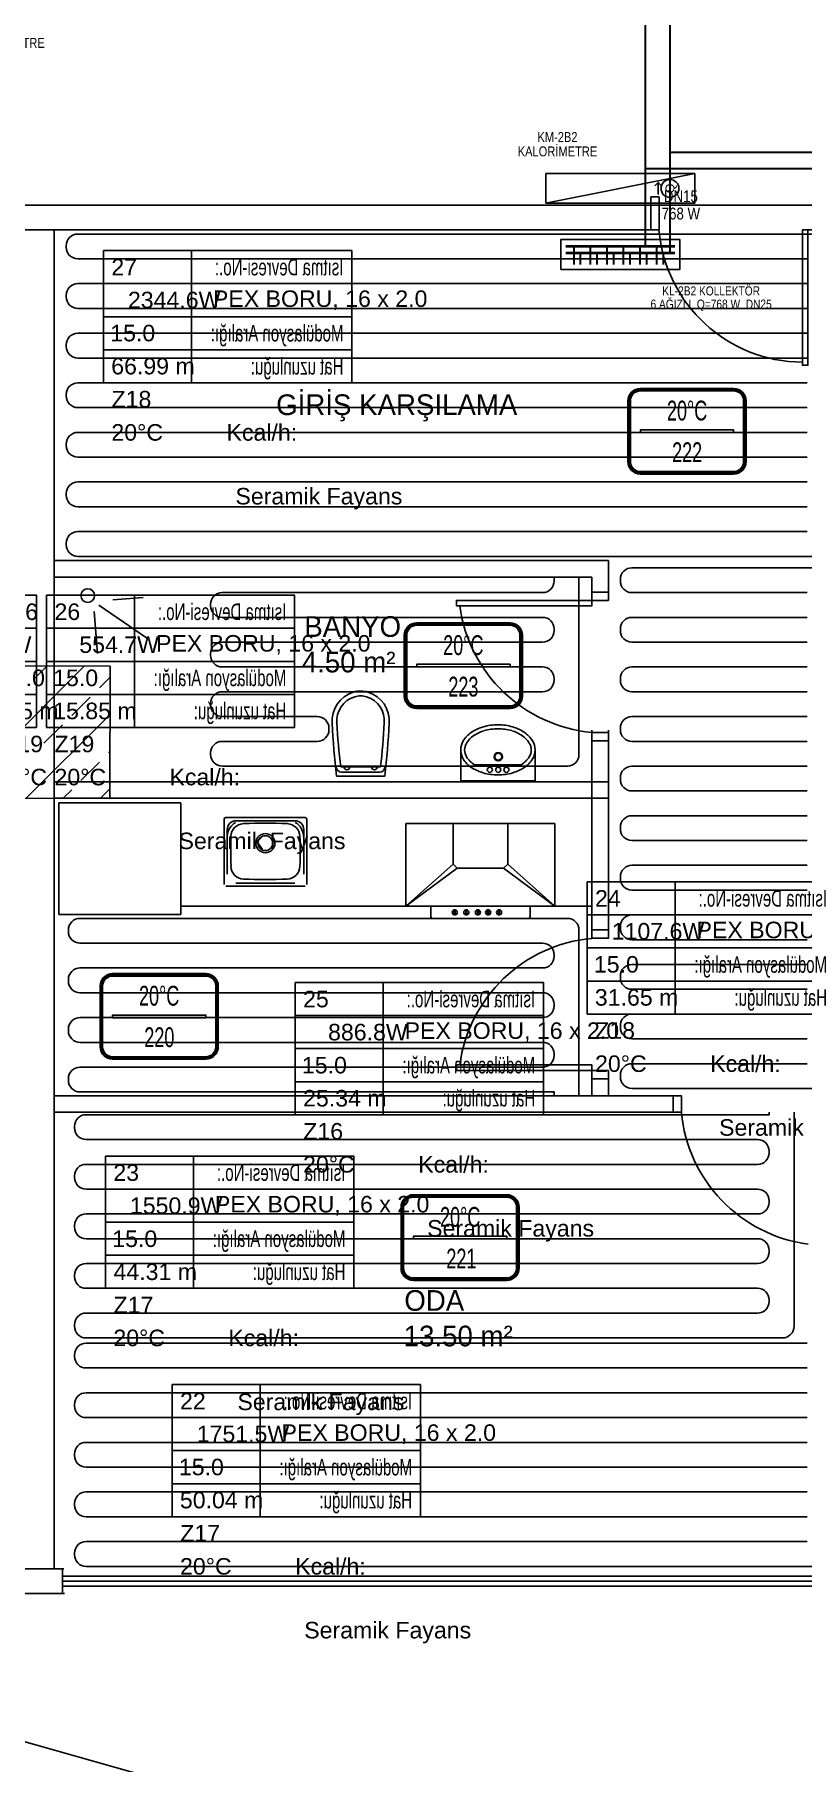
# Model space of a CAD drawing. Header units: centimetres. Extents: x 247996 to 315152, y -468471 to -440326.
# Drawn here: x 287890 to 288354, y -442834 to -441789 of the extents above; entities that cross this region are included whole.
import ezdxf
from ezdxf.enums import TextEntityAlignment as Align

# ---------------------------------------------------------------- set-up
doc = ezdxf.new("R2010")
doc.units = ezdxf.units.CM
doc.linetypes.add('ISITMA DONUS HATTI', pattern=[1.66, 1.57, -0.02, -0.07])
for name, color, linetype in [('SCOTT-MKDU0', 50, 'CONTINUOUS'), ('SCOTT-MTY-ISIKAYBIMAHAL', 2, 'CONTINUOUS'), ('SCOTT-MTY-KALORIMETRE', 6, 'Continuous'), ('SCOTT-MTY-KOLLETÖR', 7, 'CONTINUOUS'), ('SCOTT-MTY-PEX-BORU', 1, 'CONTINUOUS'), ('SCOTT-MTY-RADYATÖR', 2, 'CONTINUOUS'), ('SCOTT-MTY-SAYAC', 3, 'Continuous'), ('SCOTT-MTY-VANA', 1, 'Continuous')]:
    doc.layers.add(name, color=color, linetype=linetype)
for name, color, linetype, lineweight in [('SCOTT-MTY-ISITMA-CAP', 41, 'CONTINUOUS', 30), ('SCOTT-MTY-ISITMA-DONUS-BORU', 30, 'ISITMA DONUS HATTI', 30), ('SCOTT-MTY-ISITMA-GIDIS-BORU', 10, 'CONTINUOUS', 30)]:
    doc.layers.add(name, color=color, linetype=linetype, lineweight=lineweight)
doc.styles.add('MtXpl_Comic_Sans_MS', font='comic.ttf')
doc.styles.add('MTYCAPLT', font='arial.ttf')
doc.styles.add('ROTAS', font='arial.ttf')

# ---------------------------------------------------------------- blocks, each defined once
blk = doc.blocks.new('T-DOLAP')
blk.add_line((-45, -9), (45, 9))
blk.add_lwpolyline([(-45, -9), (45, -9), (45, 9), (-45, 9)], close=True)
blk = doc.blocks.new('T-KALORIMETRE')
for p, q in [((-10, 0), (-6, 0)), ((6, 0), (10, 0))]:
    blk.add_line(p, q)
blk.add_lwpolyline([(-4, 8), (4, 8), (2, 10), (4, 8), (2, 6)])
blk.add_circle((0, 0), 6)
at = {"style": 'ROTAS'}
blk.add_text('Q', height=6, dxfattribs=at).set_placement((0, 0), align=Align.MIDDLE_CENTER)
blk = doc.blocks.new('MTY-RADYATOR MAHAL0')
at = {"layer": 'SCOTT-MTY-ISIKAYBIMAHAL', "color": 2}
for points in [[(-35.7, 18.4), (-35.7, -18.4, 0.414214), (-28.2, -25.9), (28.2, -25.9, 0.414214), (35.7, -18.4), (35.7, 18.4, 0.414214), (28.2, 25.9), (-28.2, 25.9, 0.414214)], [(-34.2, 18.4), (-34.2, -18.4, 0.414214), (-28.2, -24.4), (28.2, -24.4, 0.414214), (34.2, -18.4), (34.2, 18.4, 0.414214), (28.2, 24.4), (-28.2, 24.4, 0.414214)]]:
    blk.add_lwpolyline(points, format="xyb", close=True, dxfattribs=at)
at = {"layer": 'SCOTT-MTY-ISIKAYBIMAHAL', "color": 4}
for points in [[(-35.2, 18.4), (-35.2, -18.4, 0.414214), (-28.2, -25.4), (28.2, -25.4, 0.414214), (35.2, -18.4), (35.2, 18.4, 0.414214), (28.2, 25.4), (-28.2, 25.4, 0.414214)], [(-34.7, 18.4), (-34.7, -18.4, 0.414214), (-28.2, -24.9), (28.2, -24.9, 0.414214), (34.7, -18.4), (34.7, 18.4, 0.414214), (28.2, 24.9), (-28.2, 24.9, 0.414214)]]:
    blk.add_lwpolyline(points, format="xyb", close=True, dxfattribs=at)
at = {"layer": 'SCOTT-MTY-ISIKAYBIMAHAL', "color": 2}
blk.add_lwpolyline([(-28.2, 0.8), (28.2, 0.8), (28.2, -0.8), (-28.2, -0.8)], close=True, dxfattribs=at)
at = {"layer": 'SCOTT-MTY-ISIKAYBIMAHAL', "color": 1, "style": 'MTYCAPLT', "width": 0.65}
for tag, p in [('MAHAL_001', (-14.9, 29.8)), ('NO_001', (-8.3, 6.7))]:
    blk.add_attdef(tag, p, '', height=12, rotation=360, dxfattribs=at)
at = {"layer": 'SCOTT-MTY-ISIKAYBIMAHAL', "color": 4, "style": 'MTYCAPLT', "width": 0.65}
for tag, p in [('DERECE_001', (-22.8, -18.5)), ('ISIKAYBI_001', (-22.7, -41.1))]:
    blk.add_attdef(tag, p, '', height=12, rotation=360, dxfattribs=at)
blk.add_attdef('ALAN', text='', height=12, rotation=360, dxfattribs=at).set_placement((0, -50), align=Align.MIDDLE_CENTER)
blk = doc.blocks.new('MTY-ETIKET')
at = {"layer": 'SCOTT-MTY-RADYATÖR'}
for p, q in [((2.69, 0), (2.69, 8)), ((-7, 6), (8, 6)), ((-7, 4), (8, 4)), ((-7, 2), (8, 2))]:
    blk.add_line(p, q, dxfattribs=at)
blk.add_lwpolyline([(8, 0), (8, 8), (-7, 8), (-7, 0)], close=True, dxfattribs=at)
at = {"layer": 'SCOTT-MTY-RADYATÖR', "style": 'MTYCAPLT', "width": 0.65}
for s, p in [('Isıtma Devresi-No.:', (-6.5, 7)), ('Modülasyon Aralığı:', (-6.5, 3)), ('Hat uzunluğu:', (-6.5, 1))]:
    blk.add_text(s, height=1, rotation=360, dxfattribs=at).set_placement(p, align=Align.MIDDLE_LEFT)
for tag, p in [('NO1_001', (5.8, 6.5)), ('AR_001', (6.25, 2.5)), ('UZ_001', (6.31, 0.51))]:
    blk.add_attdef(tag, p, '', height=1, rotation=360, dxfattribs=at)
at = {"layer": 'SCOTT-MTY-RADYATÖR', "color": 2, "style": 'MTYCAPLT', "width": 0.65}
for tag, p in [('BORU_001', (-7.07, 4.59)), ('YER_001', (2.9, 4.5))]:
    blk.add_attdef(tag, p, '', height=1, dxfattribs=at)

msp = doc.modelspace()

# ---------------------------------------------------------------- linework, layer by layer
at = {"layer": 'SCOTT-MKDU0', "color": 8, "ltscale": 0.03}
for p, q in [((287386.8, -441892.1), (288641.4, -441892.1)), ((287526.1, -441892.1), (288267.4, -441892.1)), ((287526.1, -441907.1), (288267.4, -441907.1)), ((287901.8, -441907.1), (287901.8, -442687.1)), ((287901.8, -441907.1), (287901.8, -442717.1)), ((288267.4, -441907.1), (287901.8, -441907.1)), ((287901.8, -441907.1), (287901.8, -442717.1)), ((288386.8, -441907.1), (288354.1, -441907.1)), ((288236.8, -442107.1), (287901.8, -442107.1)), ((288226.8, -442117.1), (287901.8, -442117.1)), ((288226.8, -442117.1), (288226.8, -442134.5)), ((288236.8, -442107.1), (288236.8, -442131.2)), ((287925.9, -442138), (287927.8, -442163.3)), ((287928.7, -442134.1), (287958.2, -442154.3)), ((287937.1, -442130.8), (287955.5, -442129.4)), ((287855.4, -442235.4), (287919.8, -442171)), ((287935.6, -442171), (287855.6, -442170.8)), ((287889.9, -442178.4), (287897.4, -442170.9)), ((287929.1, -442184.1), (287935.6, -442177.6)), ((287935.3, -442251), (287935.6, -442171)), ((287912.3, -442200.9), (287923.5, -442189.7)), ((287884.8, -442250.9), (287935.5, -442200.2)), ((287895.5, -442217.7), (287906.7, -442206.5)), ((288226.8, -442209.8), (288226.8, -442335.6)), ((288236.8, -442209.7), (288236.8, -442335.6)), ((287917.9, -442240.2), (287929.1, -442229)), ((287934.8, -442223.4), (287935.4, -442222.7)), ((288147.5, -442221.7), (288147.5, -442240.3)), ((288155.9, -442230.7), (288184, -442230.7)), ((288192.5, -442221.7), (288192.5, -442240.3)), ((288236.8, -442240.9), (287901.8, -442240.9)), ((288147.5, -442240.3), (288192.5, -442240.3)), ((287855.3, -442250.8), (287935.3, -442251)), ((288236.8, -442250.9), (287901.8, -442250.9)), ((287907.2, -442250.9), (287912.3, -442245.8)), ((287929.5, -442251), (287935.4, -442245.2)), ((287904.6, -442253.6), (287978.2, -442253.6)), ((287904.6, -442321.3), (287904.6, -442253.6)), ((287978.2, -442253.6), (287978.2, -442321.3)), ((288053.4, -442262.6), (288005.4, -442262.6)), ((288004.4, -442263.6), (288004.4, -442303.1)), ((288006.3, -442269.8), (288006.3, -442296.9)), ((288047.3, -442264.5), (288011.6, -442264.5)), ((288052.6, -442296.9), (288052.6, -442269.8)), ((288054.4, -442303.1), (288054.4, -442263.6)), ((288114.4, -442266.3), (288142.9, -442266.3)), ((288114.4, -442316.3), (288114.4, -442266.3)), ((288204.4, -442266.3), (288175.9, -442266.3)), ((288204.4, -442316.3), (288204.4, -442266.3)), ((288114.4, -442316.3), (288142.9, -442290.8)), ((288145.4, -442293.3), (288114.4, -442316.3)), ((288204.4, -442316.3), (288173.4, -442293.3)), ((288175.9, -442290.8), (288204.4, -442316.3)), ((288005.4, -442304.1), (288053.4, -442304.1)), ((288011.6, -442302.2), (288047.3, -442302.2)), ((287978.2, -442321.3), (287904.6, -442321.3)), ((287978.2, -442316.3), (288226.8, -442316.3)), ((287978.2, -442316.3), (288226.8, -442316.3)), ((288114.4, -442316.3), (288204.4, -442316.3)), ((288129.4, -442316.3), (288129.4, -442322.6)), ((288130.4, -442323.6), (288188.4, -442323.6)), ((288143.6, -442318.4), (288143.6, -442321)), ((288144.2, -442318.4), (288143.6, -442318.4)), ((288143.6, -442321), (288143.6, -442321.5)), ((288144.2, -442321.5), (288143.6, -442321.5)), ((288144.2, -442318.4), (288144.2, -442321)), ((288144.2, -442321), (288144.2, -442321.5)), ((288150.6, -442318.4), (288150.6, -442321)), ((288151.2, -442318.4), (288150.6, -442318.4)), ((288150.6, -442321), (288150.6, -442321.5)), ((288151.2, -442321.5), (288150.6, -442321.5)), ((288151.2, -442318.4), (288151.2, -442321)), ((288151.2, -442321), (288151.2, -442321.5)), ((288157.6, -442318.4), (288157.6, -442321)), ((288158.2, -442318.4), (288157.6, -442318.4)), ((288157.6, -442321), (288157.6, -442321.5)), ((288158.2, -442321.5), (288157.6, -442321.5)), ((288158.2, -442318.4), (288158.2, -442321)), ((288158.2, -442321), (288158.2, -442321.5)), ((288163.7, -442318.4), (288163.7, -442321)), ((288164.4, -442318.4), (288163.7, -442318.4)), ((288163.7, -442321), (288163.7, -442321.5)), ((288163.7, -442321.5), (288164.4, -442321.5)), ((288164.4, -442318.4), (288164.4, -442321)), ((288164.4, -442321), (288164.4, -442321.5)), ((288170.3, -442318.4), (288170.3, -442321)), ((288170.9, -442318.4), (288170.3, -442318.4)), ((288170.3, -442321), (288170.3, -442321.5)), ((288170.3, -442321.5), (288170.9, -442321.5)), ((288170.9, -442318.4), (288170.9, -442321)), ((288170.9, -442321), (288170.9, -442321.5)), ((288189.4, -442322.6), (288189.4, -442316.3)), ((288226.8, -442412.3), (288226.8, -442430.9)), ((288236.8, -442415.6), (288236.8, -442430.9)), ((288280.9, -442430.9), (287901.8, -442430.9)), ((288280.9, -442440.9), (287901.8, -442440.9)), ((287881.8, -442717.1), (287907.6, -442717.1)), ((287901.8, -442717.1), (287907.6, -442717.1)), ((287906.8, -442717.1), (287906.8, -442732.1)), ((288370, -442721.6), (287906.8, -442721.6)), ((288878.3, -443102.1), (287568.6, -442732.9)), ((287881.8, -442732.1), (287907.9, -442732.1)), ((288370, -442724.6), (287906.8, -442724.6)), ((288370, -442727.6), (287906.8, -442727.6))]:
    msp.add_line(p, q, dxfattribs=at)
for points in [[(288262.4, -441887.1), (288267.4, -441887.1), (288267.4, -441907.1), (288262.4, -441907.1), (288262.4, -441887.1)], [(288262.4, -441887.1), (288267.4, -441887.1), (288267.4, -441907.1), (288262.4, -441907.1), (288262.4, -441887.1)], [(288262.4, -441887.1), (288267.4, -441887.1), (288267.4, -441907.1), (288262.4, -441907.1), (288262.4, -441887.1)], [(288236.8, -442131.2), (288236.8, -442126.2), (288226.8, -442126.2), (288226.8, -442131.2), (288236.8, -442131.2)], [(288236.8, -442216.2), (288236.8, -442211.2), (288226.8, -442211.2), (288226.8, -442216.2), (288236.8, -442216.2)], [(288236.8, -442330.6), (288236.8, -442335.6), (288226.8, -442335.6), (288226.8, -442330.6), (288236.8, -442330.6)], [(288236.8, -442415.6), (288236.8, -442420.6), (288226.8, -442420.6), (288226.8, -442415.6), (288236.8, -442415.6)], [(288275.9, -442430.9), (288280.9, -442430.9), (288280.9, -442440.9), (288275.9, -442440.9), (288275.9, -442430.9)]]:
    msp.add_lwpolyline(points, dxfattribs=at)
for points in [[(288357.4, -441907.1), (288354.1, -441907.1), (288354.1, -441989), (288357.4, -441989)], [(288226.8, -442131.2), (288226.8, -442134.5), (288144.9, -442134.5), (288144.9, -442131.2)], [(288226.8, -442415.6), (288226.8, -442412.3), (288144.9, -442412.3), (288144.9, -442415.6)]]:
    msp.add_lwpolyline(points, close=True, dxfattribs=at)
for points in [[(288072.4, -442237.5, -0.01664), (288069.8, -442205.6, -0.351622), (288082.5, -442186.7, -0.068714), (288087, -442186.1, -0.068714), (288091.4, -442186.7, -0.351622), (288104.2, -442205.6, -0.01664), (288101.6, -442237.5)], [(288075, -442231.9, -0.016866), (288072.6, -442205.4, -0.351778), (288083.4, -442189.5, -0.068022), (288087, -442189, -0.068022), (288090.6, -442189.5, -0.351778), (288101.3, -442205.4, -0.016866), (288099, -442231.9)]]:
    msp.add_lwpolyline(points, format="xyb", close=True, dxfattribs=at)
msp.add_lwpolyline([(288101.8, -442232, -0.389191), (288098.5, -442235.1), (288087, -442235.1), (288075.4, -442235.1, -0.389191), (288072.1, -442232, -0.389191)], format="xyb", dxfattribs=at)
for centre, radius in [((287922, -442128.3, 51), 4.14), ((288170.2, -442225.8), 2.52), ((288170.2, -442225.8), 2.12), ((288165.1, -442233.7), 1.56), ((288170.2, -442233.7), 1.56), ((288175.1, -442233.7), 1.56)]:
    msp.add_circle(centre, radius, dxfattribs=at)
for centre, radius, start, end in [((288354.6, -441899.5), 87.6, 185.0191, 269.6313), ((288354.6, -441899.5), 87.6, 185.0191, 269.6313), ((288354.6, -441899.5), 87.6, 185.0191, 269.6313), ((288235, -442122.6), 88.9, 187.6747, 264.6919), ((288163.6, -442225.3), 17.2, 123.8347, 148.2866), ((288167.5, -442231), 24.1, 105.5176, 123.8347), ((288167.5, -442231), 21.7, 105.5176, 123.8347), ((288170, -442240), 33.5, 90, 105.5176), ((288170, -442240), 31.1, 90, 105.5176), ((288170, -442240), 33.5, 74.4824, 90), ((288170, -442240), 31.1, 74.4824, 90), ((288172.5, -442231), 21.7, 56.1653, 74.4824), ((288172.5, -442231), 24.1, 56.1653, 74.4824), ((288176.3, -442225.3), 17.2, 31.7134, 56.1653), ((288157.8, -442221.7), 10.3, 148.2866, 180), ((288157.8, -442221.7), 7.93, 148.2866, 180), ((288163.6, -442225.3), 14.8, 123.8347, 148.2866), ((288176.3, -442225.3), 14.8, 31.7134, 56.1653), ((288182.2, -442221.7), 7.93, 0, 31.7134), ((288182.2, -442221.7), 10.3, 0, 31.7134), ((288078.7, -442231.9), 1.78, 180, 0), ((288095.3, -442231.9), 1.78, 180, 0), ((288157.8, -442221.7), 10.3, 180, 211.7134), ((288163.6, -442218.1), 17.2, 211.7134, 236.1653), ((288157.8, -442221.7), 7.93, 180, 211.7134), ((288163.6, -442218.1), 14.8, 211.7134, 238.6233), ((288176.3, -442218.1), 14.8, 301.3767, 328.2866), ((288176.3, -442218.1), 17.2, 303.8347, 328.2866), ((288182.2, -442221.7), 7.93, 328.2866, 0), ((288182.2, -442221.7), 10.3, 328.2866, 0), ((288167.5, -442212.3), 24.1, 236.1653, 254.4824), ((288170, -442203.3), 33.5, 254.4824, 270), ((288170, -442203.3), 33.5, 270, 285.5176), ((288172.5, -442212.3), 24.1, 285.5176, 303.8347), ((288130.4, -442322.6), 1, 180, 270), ((288143.9, -442320), 1.54, 102.6233, 257.3765), ((288143.9, -442320), 1.54, 280.5379, 79.4246), ((288150.9, -442320), 1.54, 102.6233, 257.3765), ((288150.9, -442320), 1.54, 280.5379, 79.4246), ((288157.9, -442320), 1.54, 102.6233, 257.3765), ((288157.9, -442320), 1.54, 280.5379, 79.4246), ((288164.1, -442320), 1.54, 102.6233, 257.3765), ((288164.1, -442320), 1.54, 280.5379, 79.4246), ((288170.7, -442320), 1.54, 102.6233, 257.3765), ((288170.7, -442320), 1.54, 280.5379, 79.4246), ((288188.4, -442322.6), 1, 270, 0), ((288235, -442424.2), 88.9, 95.3081, 172.3253), ((288369.4, -442432.6), 88.9, 185.3081, 262.3253)]:
    msp.add_arc(centre, radius, start, end, dxfattribs=at)
for centre, major_axis, start_param, end_param in [((288005.4, -442263.6), (-0.707, 0.707), -0.785398, 0.785398), ((288053.4, -442263.6), (-0.707, 0.707), 3.926991, 5.497787), ((288011.6, -442269.8), (-3.75, 3.75), -0.785398, 0.785398), ((288016.4, -442274.3), (-7.14, 7.14), -0.258001, 0.758428), ((288016.5, -442274.3), (5.66, 5.66), 0.825137, 2.329224), ((288029.4, -442598.3), (-332.3, 0), 4.67265, 4.752129), ((288029.4, -442278.1), (4.07, 4.07), 3.926991, 10.210176), ((288029.4, -442278.1), (3.18, 3.18), 3.926991, 10.210176), ((288042.3, -442274.3), (5.66, 5.66), 5.524757, 7.028844), ((288047.3, -442269.8), (3.75, 3.75), 5.497787, 7.068583), ((288042.4, -442274.3), (7.14, 7.14), 5.524757, 6.541187), ((288340.7, -442283.1), (-234.9, 234.9), 0.758428, 0.812368), ((287718.2, -442283.1), (234.9, 234.9), 5.470817, 5.524757), ((288016.5, -442291.8), (-5.66, 5.66), 0.812368, 2.316455), ((288042.3, -442291.8), (-5.66, 5.66), 2.395934, 3.900021), ((288029.4, -441967.8), (-332.3, 0), 1.531058, 1.610536)]:
    msp.add_ellipse(centre, major_axis=major_axis, ratio=1, start_param=start_param, end_param=end_param, dxfattribs=at)
at = {"layer": 'SCOTT-MKDU0', "color": 8, "ltscale": 0.03, "invisible_edges": 4}
for points in [[(288142.9, -442266.3), (288175.9, -442266.3), (288175.9, -442290.8), (288142.9, -442290.8)], [(288173.4, -442293.3), (288145.4, -442293.3), (288142.9, -442290.8), (288175.9, -442290.8)]]:
    msp.add_3dface(points, dxfattribs=at)
at = {"layer": 'SCOTT-MTY-ISITMA-DONUS-BORU'}
for points in [[(287794, -441775), (288274, -441775), (288274, -441860)], [(288274, -441860), (288564, -441860)], [(288274, -441860), (288274, -441873)], [(288274, -441873), (288274, -441891)], [(288274, -441891), (288274, -441921)], [(288220, -441928), (288220, -441921)], [(288230, -441928), (288230, -441921)], [(288240, -441928), (288240, -441921)], [(288250, -441928), (288250, -441921)], [(288260, -441928), (288260, -441921)], [(288270, -441928), (288270, -441921)]]:
    msp.add_lwpolyline(points, dxfattribs=at)
at = {"layer": 'SCOTT-MTY-ISITMA-DONUS-BORU', "const_width": 1.6}
msp.add_lwpolyline([(288211, -441921), (288277, -441921)], dxfattribs=at)
at = {"layer": 'SCOTT-MTY-ISITMA-GIDIS-BORU'}
for points in [[(287811, -441765), (288259, -441765), (288259, -441870)], [(288259, -441870), (288551, -441870)], [(288259, -441870), (288259, -441873)], [(288259, -441873), (288259, -441891)], [(288259, -441891), (288259, -441917)], [(288216, -441928), (288216, -441917)], [(288226, -441928), (288226, -441917)], [(288236, -441928), (288236, -441917)], [(288246, -441928), (288246, -441917)], [(288256, -441928), (288256, -441917)], [(288266, -441928), (288266, -441917)]]:
    msp.add_lwpolyline(points, dxfattribs=at)
at = {"layer": 'SCOTT-MTY-ISITMA-GIDIS-BORU', "const_width": 1.6}
msp.add_lwpolyline([(288211, -441917), (288277, -441917)], dxfattribs=at)
at = {"layer": 'SCOTT-MTY-KOLLETÖR'}
msp.add_lwpolyline([(288208, -441931), (288280, -441931), (288280, -441913), (288208, -441913)], close=True, dxfattribs=at)
at = {"layer": 'SCOTT-MTY-PEX-BORU'}
for points in [[(288357, -441924.6), (287916, -441924.6, -0.414214), (287909, -441917.6), (287909, -441916.6, -0.414214), (287916, -441909.6), (288364, -441909.6)], [(288357, -441954.6), (287916, -441954.6, -0.414214), (287909, -441947.6), (287909, -441946.6, -0.414214), (287916, -441939.6), (288357, -441939.6, 0.414214)], [(288357, -441984.6), (287916, -441984.6, -0.414214), (287909, -441977.6), (287909, -441976.6, -0.414214), (287916, -441969.6), (288357, -441969.6, 0.414214)], [(288357, -442014.6), (287916, -442014.6, -0.414214), (287909, -442007.6), (287909, -442006.6, -0.414214), (287916, -441999.6), (288357, -441999.6, 0.414214)], [(288357, -442044.6), (287916, -442044.6, -0.414214), (287909, -442037.6), (287909, -442036.6, -0.414214), (287916, -442029.6), (288357, -442029.6, 0.414214)], [(288357, -442074.6), (287916, -442074.6, -0.414214), (287909, -442067.6), (287909, -442066.6, -0.414214), (287916, -442059.6), (288357, -442059.6, 0.414214)], [(288372, -442104.6), (287916, -442104.6, -0.414214), (287909, -442097.6), (287909, -442096.6, -0.414214), (287916, -442089.6), (288357, -442089.6, 0.414214)], [(288219, -442117.1), (288219, -442224.5, -0.414214), (288212, -442231.5), (288003.3, -442231.5, -0.414214), (287996.3, -442224.5), (287996.3, -442223.5, -0.414214), (288003.3, -442216.5), (288060.8, -442216.5, 0.414214), (288067.8, -442209.5), (288067.8, -442208.5, 0.414214), (288060.8, -442201.5), (288003.3, -442201.5, -0.414214), (287996.3, -442194.5), (287996.3, -442193.5, -0.414214), (288003.3, -442186.5), (288197, -442186.5, 0.414214), (288204, -442179.5), (288204, -442178.5, 0.414214), (288197, -442171.5), (288003.3, -442171.5, -0.414214), (287996.3, -442164.5), (287996.3, -442163.5, -0.414214), (288003.3, -442156.5), (288197, -442156.5, 0.414214), (288204, -442149.5), (288204, -442148.5, 0.414214), (288197, -442141.5), (288003.3, -442141.5, -0.414214), (287996.3, -442134.5), (287996.3, -442133.5, -0.414214), (288003.3, -442126.5), (288197, -442126.5, 0.414214), (288204, -442119.5), (288204, -442117.1)], [(288357, -442126.5), (288251, -442126.5, -0.414214), (288244, -442119.5), (288244, -442118.5, -0.414214), (288251, -442111.5), (288364, -442111.5)], [(288357, -442156.5), (288251, -442156.5, -0.414214), (288244, -442149.5), (288244, -442148.5, -0.414214), (288251, -442141.5), (288357, -442141.5, 0.414214)], [(288357, -442186.5), (288251, -442186.5, -0.414214), (288244, -442179.5), (288244, -442178.5, -0.414214), (288251, -442171.5), (288357, -442171.5, 0.414214)], [(288357, -442216.5), (288251, -442216.5, -0.414214), (288244, -442209.5), (288244, -442208.5, -0.414214), (288251, -442201.5), (288357, -442201.5, 0.414214)], [(288357, -442246.5), (288251, -442246.5, -0.414214), (288244, -442239.5), (288244, -442238.5, -0.414214), (288251, -442231.5), (288357, -442231.5, 0.414214)], [(288357, -442276.5), (288251, -442276.5, -0.414214), (288244, -442269.5), (288244, -442268.5, -0.414214), (288251, -442261.5), (288357, -442261.5, 0.414214)], [(288357, -442306.5), (288251, -442306.5, -0.414214), (288244, -442299.5), (288244, -442298.5, -0.414214), (288251, -442291.5), (288357, -442291.5, 0.414214)], [(288219, -442430.9), (288219, -442330.6, 0.414214), (288212, -442323.6), (287917.3, -442323.6, 0.414214), (287910.3, -442330.6), (287910.3, -442331.6, 0.414214), (287917.3, -442338.6), (288197, -442338.6, -0.414214), (288204, -442345.6), (288204, -442346.6, -0.414214), (288197, -442353.6), (287917.3, -442353.6, 0.414214), (287910.3, -442360.6), (287910.3, -442361.6, 0.414214), (287917.3, -442368.6), (288197, -442368.6, -0.414214), (288204, -442375.6), (288204, -442376.6, -0.414214), (288197, -442383.6), (287917.3, -442383.6, 0.414214), (287910.3, -442390.6), (287910.3, -442391.6, 0.414214), (287917.3, -442398.6), (288197, -442398.6, -0.414214), (288204, -442405.6), (288204, -442406.6, -0.414214), (288197, -442413.6), (287917.3, -442413.6, 0.414214), (287910.3, -442420.6), (287910.3, -442421.6, 0.414214), (287917.3, -442428.6), (288204, -442428.6), (288204, -442430.9)], [(288357, -442336.5), (288251, -442336.5, -0.414214), (288244, -442329.5), (288244, -442328.5, -0.414214), (288251, -442321.5), (288357, -442321.5, 0.414214)], [(288357, -442366.5), (288251, -442366.5, -0.414214), (288244, -442359.5), (288244, -442358.5, -0.414214), (288251, -442351.5), (288357, -442351.5, 0.414214)], [(288357, -442396.5), (288251, -442396.5, -0.414214), (288244, -442389.5), (288244, -442388.5, -0.414214), (288251, -442381.5), (288357, -442381.5, 0.414214)], [(288372, -442426.5), (288251, -442426.5, -0.414214), (288244, -442419.5), (288244, -442418.5, -0.414214), (288251, -442411.5), (288357, -442411.5, 0.414214)], [(288349, -442440.9), (288349, -442570.4, -0.414214), (288342, -442577.4), (287921, -442577.4, -0.414214), (287914, -442570.4), (287914, -442569.4, -0.414214), (287921, -442562.4), (288327, -442562.4, 0.414214), (288334, -442555.4), (288334, -442554.4, 0.414214), (288327, -442547.4), (287921, -442547.4, -0.414214), (287914, -442540.4), (287914, -442539.4, -0.414214), (287921, -442532.4), (288327, -442532.4, 0.414214), (288334, -442525.4), (288334, -442524.4, 0.414214), (288327, -442517.4), (287921, -442517.4, -0.414214), (287914, -442510.4), (287914, -442509.4, -0.414214), (287921, -442502.4), (288327, -442502.4, 0.414214), (288334, -442495.4), (288334, -442494.4, 0.414214), (288327, -442487.4), (287921, -442487.4, -0.414214), (287914, -442480.4), (287914, -442479.4, -0.414214), (287921, -442472.4), (288327, -442472.4, 0.414214), (288334, -442465.4), (288334, -442464.4, 0.414214), (288327, -442457.4), (287921, -442457.4, -0.414214), (287914, -442450.4), (287914, -442449.4, -0.414214), (287921, -442442.4), (288334, -442442.4), (288334, -442440.9)], [(288357, -442595.6), (287921, -442595.6, -0.414214), (287914, -442588.6), (287914, -442587.6, -0.414214), (287921, -442580.6), (288357, -442580.6, 0.414214)], [(288357, -442625.6), (287921, -442625.6, -0.414214), (287914, -442618.6), (287914, -442617.6, -0.414214), (287921, -442610.6), (288357, -442610.6, 0.414214)], [(288357, -442655.6), (287921, -442655.6, -0.414214), (287914, -442648.6), (287914, -442647.6, -0.414214), (287921, -442640.6), (288357, -442640.6, 0.414214)], [(288357, -442685.6), (287921, -442685.6, -0.414214), (287914, -442678.6), (287914, -442677.6, -0.414214), (287921, -442670.6), (288357, -442670.6, 0.414214)], [(288372, -442715.6), (287921, -442715.6, -0.414214), (287914, -442708.6), (287914, -442707.6, -0.414214), (287921, -442700.6), (288357, -442700.6, 0.414214)]]:
    msp.add_lwpolyline(points, format="xyb", dxfattribs=at)

# ---------------------------------------------------------------- block references
at = {"layer": 'SCOTT-MTY-KALORIMETRE', "xscale": 0.9, "yscale": 0.9, "rotation": 90}
msp.add_blockref('T-KALORIMETRE', (288274, -441882), dxfattribs=at)
at = {"layer": 'SCOTT-MTY-SAYAC'}
msp.add_blockref('T-DOLAP', (288244, -441882), dxfattribs=at)
at = {"layer": 'SCOTT-MTY-VANA'}
ref = msp.add_blockref('MTY-ETIKET', (288011.6, -441999.6), dxfattribs=dict(at, xscale=-10, yscale=10))
ref.add_attrib('UZ_001', '66.99 m', (287936.2, -441994.5), dxfattribs={"layer": 'SCOTT-MTY-RADYATÖR', "height": 10, "rotation": 0, "style": 'MTYCAPLT'})
ref.add_attrib('AR_001', '15.0', (287935.6, -441974.5), dxfattribs={"layer": 'SCOTT-MTY-RADYATÖR', "height": 10, "rotation": 0, "style": 'MTYCAPLT'})
ref.add_attrib('NO1_001', '27', (287936.3, -441934.6), dxfattribs={"layer": 'SCOTT-MTY-RADYATÖR', "height": 10, "rotation": 0, "style": 'MTYCAPLT'})
ref.add_attrib('BORU_001', 'PEX BORU, 16 x 2.0', (287997.7, -441953.7), dxfattribs={"layer": 'SCOTT-MTY-RADYATÖR', "height": 10, "style": 'MTYCAPLT'})
ref.add_attrib('NO_001', 'Z18', (287936.4, -442014.5), dxfattribs={"layer": 'SCOTT-MTY-RADYATÖR', "height": 10, "style": 'MTYCAPLT'})
ref.add_attrib('DERECE_001', '20%%DC', (287936.3, -442034.6), dxfattribs={"layer": 'SCOTT-MTY-RADYATÖR', "height": 10, "style": 'MTYCAPLT'})
ref.add_attrib('KCAL/H:_001', 'Kcal/h:', (288005.9, -442034.6), dxfattribs={"layer": 'SCOTT-MTY-RADYATÖR', "height": 10, "style": 'MTYCAPLT'})
ref.add_attrib('MALZEMECINSI_001', 'Seramik Fayans', (288011.3, -442073.2), dxfattribs={"layer": 'SCOTT-MTY-RADYATÖR', "height": 10, "style": 'MTYCAPLT'})
ref.add_attrib('YER_001', '2344.6W', (287946.3, -441954.5), dxfattribs={"layer": 'SCOTT-MTY-RADYATÖR', "height": 10, "style": 'MTYCAPLT'})
ref = msp.add_blockref('MTY-RADYATOR MAHAL0', (288284.3, -442028.9), dxfattribs=dict(at, rotation=180))
ref.add_attrib('DERECE_001', '20%%DC', (288272.2, -442022.4), dxfattribs={"layer": 'SCOTT-MTY-ISIKAYBIMAHAL', "color": 4, "height": 12, "rotation": 360, "style": 'MTYCAPLT', "width": 0.65})
ref.add_attrib('NO_001', '222', (288275.3, -442047.6), dxfattribs={"layer": 'SCOTT-MTY-ISIKAYBIMAHAL', "color": 1, "height": 12, "rotation": 360, "style": 'MTYCAPLT', "width": 0.65})
ref = msp.add_blockref('MTY-ETIKET', (287811.1, -442208.1), dxfattribs=dict(at, xscale=10, yscale=10))
ref.add_attrib('UZ_001', '15.85 m', (287853.9, -442203.1), dxfattribs={"layer": 'SCOTT-MTY-RADYATÖR', "height": 10, "rotation": 360, "style": 'MTYCAPLT'})
ref.add_attrib('AR_001', '15.0', (287868.9, -442183.1), dxfattribs={"layer": 'SCOTT-MTY-RADYATÖR', "height": 10, "rotation": 360, "style": 'MTYCAPLT'})
ref.add_attrib('NO1_001', '26', (287876.4, -442143.1), dxfattribs={"layer": 'SCOTT-MTY-RADYATÖR', "height": 10, "rotation": 360, "style": 'MTYCAPLT'})
ref.add_attrib('BORU_001', 'PEX BORU, 16 x 2.0', (287740.4, -442162.2), dxfattribs={"layer": 'SCOTT-MTY-RADYATÖR', "height": 10, "style": 'MTYCAPLT'})
ref.add_attrib('NO_001', 'Z19', (287870.9, -442223.1), dxfattribs={"layer": 'SCOTT-MTY-RADYATÖR', "height": 10, "style": 'MTYCAPLT'})
ref.add_attrib('DERECE_001', '20%%DC', (287866.2, -442243.1), dxfattribs={"layer": 'SCOTT-MTY-RADYATÖR', "height": 10, "style": 'MTYCAPLT'})
ref.add_attrib('KCAL/H:_001', 'Kcal/h:', (287789.2, -442243.1), dxfattribs={"layer": 'SCOTT-MTY-RADYATÖR', "height": 10, "style": 'MTYCAPLT'})
ref.add_attrib('MALZEMECINSI_001', 'Seramik Fayans', (287745.7, -442281.7), dxfattribs={"layer": 'SCOTT-MTY-RADYATÖR', "height": 10, "style": 'MTYCAPLT'})
ref.add_attrib('YER_001', '554.7W', (287839.8, -442163), dxfattribs={"layer": 'SCOTT-MTY-RADYATÖR', "height": 10, "style": 'MTYCAPLT'})
ref = msp.add_blockref('MTY-ETIKET', (287977.1, -442208.1), dxfattribs=dict(at, xscale=-10, yscale=10))
ref.add_attrib('UZ_001', '15.85 m', (287901.1, -442203.1), dxfattribs={"layer": 'SCOTT-MTY-RADYATÖR', "height": 10, "rotation": 0, "style": 'MTYCAPLT'})
ref.add_attrib('AR_001', '15.0', (287901.1, -442183.1), dxfattribs={"layer": 'SCOTT-MTY-RADYATÖR', "height": 10, "rotation": 0, "style": 'MTYCAPLT'})
ref.add_attrib('NO1_001', '26', (287901.9, -442143.1), dxfattribs={"layer": 'SCOTT-MTY-RADYATÖR', "height": 10, "rotation": 0, "style": 'MTYCAPLT'})
ref.add_attrib('BORU_001', 'PEX BORU, 16 x 2.0', (287963.3, -442162.2), dxfattribs={"layer": 'SCOTT-MTY-RADYATÖR', "height": 10, "style": 'MTYCAPLT'})
ref.add_attrib('NO_001', 'Z19', (287901.9, -442223.1), dxfattribs={"layer": 'SCOTT-MTY-RADYATÖR', "height": 10, "style": 'MTYCAPLT'})
ref.add_attrib('DERECE_001', '20%%DC', (287901.9, -442243.1), dxfattribs={"layer": 'SCOTT-MTY-RADYATÖR', "height": 10, "style": 'MTYCAPLT'})
ref.add_attrib('KCAL/H:_001', 'Kcal/h:', (287971.4, -442243.1), dxfattribs={"layer": 'SCOTT-MTY-RADYATÖR', "height": 10, "style": 'MTYCAPLT'})
ref.add_attrib('MALZEMECINSI_001', 'Seramik Fayans', (287976.9, -442281.7), dxfattribs={"layer": 'SCOTT-MTY-RADYATÖR', "height": 10, "style": 'MTYCAPLT'})
ref.add_attrib('YER_001', '554.7W', (287916.9, -442163), dxfattribs={"layer": 'SCOTT-MTY-RADYATÖR', "height": 10, "style": 'MTYCAPLT'})
ref = msp.add_blockref('MTY-RADYATOR MAHAL0', (288149.1, -442170.7), dxfattribs=dict(at, rotation=180))
ref.add_attrib('DERECE_001', '20%%DC', (288136.9, -442164.3), dxfattribs={"layer": 'SCOTT-MTY-ISIKAYBIMAHAL', "color": 4, "height": 12, "rotation": 360, "style": 'MTYCAPLT', "width": 0.65})
ref.add_attrib('NO_001', '223', (288140, -442189.4), dxfattribs={"layer": 'SCOTT-MTY-ISIKAYBIMAHAL', "color": 1, "height": 12, "rotation": 360, "style": 'MTYCAPLT', "width": 0.65})
ref = msp.add_blockref('MTY-ETIKET', (288304, -442381.5), dxfattribs=dict(at, xscale=-10, yscale=10))
ref.add_attrib('UZ_001', '31.65 m', (288228.6, -442376.4), dxfattribs={"layer": 'SCOTT-MTY-RADYATÖR', "height": 10, "rotation": 0, "style": 'MTYCAPLT'})
ref.add_attrib('AR_001', '15.0', (288228, -442356.4), dxfattribs={"layer": 'SCOTT-MTY-RADYATÖR', "height": 10, "rotation": 0, "style": 'MTYCAPLT'})
ref.add_attrib('NO1_001', '24', (288228.7, -442316.5), dxfattribs={"layer": 'SCOTT-MTY-RADYATÖR', "height": 10, "rotation": 0, "style": 'MTYCAPLT'})
ref.add_attrib('BORU_001', 'PEX BORU, 16 x 2.0', (288290.1, -442335.6), dxfattribs={"layer": 'SCOTT-MTY-RADYATÖR', "height": 10, "style": 'MTYCAPLT'})
ref.add_attrib('NO_001', 'Z18', (288228.8, -442396.4), dxfattribs={"layer": 'SCOTT-MTY-RADYATÖR', "height": 10, "style": 'MTYCAPLT'})
ref.add_attrib('DERECE_001', '20%%DC', (288228.7, -442416.5), dxfattribs={"layer": 'SCOTT-MTY-RADYATÖR', "height": 10, "style": 'MTYCAPLT'})
ref.add_attrib('KCAL/H:_001', 'Kcal/h:', (288298.3, -442416.5), dxfattribs={"layer": 'SCOTT-MTY-RADYATÖR', "height": 10, "style": 'MTYCAPLT'})
ref.add_attrib('MALZEMECINSI_001', 'Seramik Fayans', (288303.7, -442455.1), dxfattribs={"layer": 'SCOTT-MTY-RADYATÖR', "height": 10, "style": 'MTYCAPLT'})
ref.add_attrib('YER_001', '1107.6W', (288238.8, -442336.4), dxfattribs={"layer": 'SCOTT-MTY-RADYATÖR', "height": 10, "style": 'MTYCAPLT'})
ref = msp.add_blockref('MTY-RADYATOR MAHAL0', (287965.2, -442382.9), dxfattribs=dict(at, rotation=180))
ref.add_attrib('DERECE_001', '20%%DC', (287953, -442376.4), dxfattribs={"layer": 'SCOTT-MTY-ISIKAYBIMAHAL', "color": 4, "height": 12, "rotation": 360, "style": 'MTYCAPLT', "width": 0.65})
ref.add_attrib('NO_001', '220', (287956.2, -442401.5), dxfattribs={"layer": 'SCOTT-MTY-ISIKAYBIMAHAL', "color": 1, "height": 12, "rotation": 360, "style": 'MTYCAPLT', "width": 0.65})
ref = msp.add_blockref('MTY-ETIKET', (288127.5, -442442.4), dxfattribs=dict(at, xscale=-10, yscale=10))
ref.add_attrib('UZ_001', '25.34 m', (288052.2, -442437.4), dxfattribs={"layer": 'SCOTT-MTY-RADYATÖR', "height": 10, "rotation": 0, "style": 'MTYCAPLT'})
ref.add_attrib('AR_001', '15.0', (288051.5, -442417.4), dxfattribs={"layer": 'SCOTT-MTY-RADYATÖR', "height": 10, "rotation": 0, "style": 'MTYCAPLT'})
ref.add_attrib('NO1_001', '25', (288052.2, -442377.4), dxfattribs={"layer": 'SCOTT-MTY-RADYATÖR', "height": 10, "rotation": 0, "style": 'MTYCAPLT'})
ref.add_attrib('BORU_001', 'PEX BORU, 16 x 2.0', (288113.6, -442396.5), dxfattribs={"layer": 'SCOTT-MTY-RADYATÖR', "height": 10, "style": 'MTYCAPLT'})
ref.add_attrib('NO_001', 'Z16', (288052.3, -442457.4), dxfattribs={"layer": 'SCOTT-MTY-RADYATÖR', "height": 10, "style": 'MTYCAPLT'})
ref.add_attrib('DERECE_001', '20%%DC', (288052.2, -442477.4), dxfattribs={"layer": 'SCOTT-MTY-RADYATÖR', "height": 10, "style": 'MTYCAPLT'})
ref.add_attrib('KCAL/H:_001', 'Kcal/h:', (288121.8, -442477.4), dxfattribs={"layer": 'SCOTT-MTY-RADYATÖR', "height": 10, "style": 'MTYCAPLT'})
ref.add_attrib('MALZEMECINSI_001', 'Seramik Fayans', (288127.2, -442516.1), dxfattribs={"layer": 'SCOTT-MTY-RADYATÖR', "height": 10, "style": 'MTYCAPLT'})
ref.add_attrib('YER_001', '886.8W', (288067.3, -442397.4), dxfattribs={"layer": 'SCOTT-MTY-RADYATÖR', "height": 10, "style": 'MTYCAPLT'})
ref = msp.add_blockref('MTY-ETIKET', (288012.8, -442547.4), dxfattribs=dict(at, xscale=-10, yscale=10))
ref.add_attrib('UZ_001', '44.31 m', (287937.6, -442542.4), dxfattribs={"layer": 'SCOTT-MTY-RADYATÖR', "height": 10, "rotation": 0, "style": 'MTYCAPLT'})
ref.add_attrib('AR_001', '15.0', (287936.8, -442522.4), dxfattribs={"layer": 'SCOTT-MTY-RADYATÖR', "height": 10, "rotation": 0, "style": 'MTYCAPLT'})
ref.add_attrib('NO1_001', '23', (287937.5, -442482.4), dxfattribs={"layer": 'SCOTT-MTY-RADYATÖR', "height": 10, "rotation": 0, "style": 'MTYCAPLT'})
ref.add_attrib('BORU_001', 'PEX BORU, 16 x 2.0', (287998.9, -442501.5), dxfattribs={"layer": 'SCOTT-MTY-RADYATÖR', "height": 10, "style": 'MTYCAPLT'})
ref.add_attrib('NO_001', 'Z17', (287937.6, -442562.5), dxfattribs={"layer": 'SCOTT-MTY-RADYATÖR', "height": 10, "style": 'MTYCAPLT'})
ref.add_attrib('DERECE_001', '20%%DC', (287937.5, -442582.4), dxfattribs={"layer": 'SCOTT-MTY-RADYATÖR', "height": 10, "style": 'MTYCAPLT'})
ref.add_attrib('KCAL/H:_001', 'Kcal/h:', (288007, -442582.4), dxfattribs={"layer": 'SCOTT-MTY-RADYATÖR', "height": 10, "style": 'MTYCAPLT'})
ref.add_attrib('MALZEMECINSI_001', 'Seramik Fayans', (288012.5, -442621.1), dxfattribs={"layer": 'SCOTT-MTY-RADYATÖR', "height": 10, "style": 'MTYCAPLT'})
ref.add_attrib('YER_001', '1550.9W', (287947.5, -442502.4), dxfattribs={"layer": 'SCOTT-MTY-RADYATÖR', "height": 10, "style": 'MTYCAPLT'})
ref = msp.add_blockref('MTY-RADYATOR MAHAL0', (288147.1, -442516.7), dxfattribs=dict(at, rotation=180))
ref.add_attrib('DERECE_001', '20%%DC', (288135, -442510.2), dxfattribs={"layer": 'SCOTT-MTY-ISIKAYBIMAHAL', "color": 4, "height": 12, "rotation": 360, "style": 'MTYCAPLT', "width": 0.65})
ref.add_attrib('NO_001', '221', (288138.8, -442535.4), dxfattribs={"layer": 'SCOTT-MTY-ISIKAYBIMAHAL', "color": 1, "height": 12, "rotation": 360, "style": 'MTYCAPLT', "width": 0.65})
ref = msp.add_blockref('MTY-ETIKET', (288053.1, -442685.6), dxfattribs=dict(at, xscale=-10, yscale=10))
ref.add_attrib('UZ_001', '50.04 m', (287977.7, -442680.5), dxfattribs={"layer": 'SCOTT-MTY-RADYATÖR', "height": 10, "rotation": 0, "style": 'MTYCAPLT'})
ref.add_attrib('AR_001', '15.0', (287977.1, -442660.5), dxfattribs={"layer": 'SCOTT-MTY-RADYATÖR', "height": 10, "rotation": 0, "style": 'MTYCAPLT'})
ref.add_attrib('NO1_001', '22', (287977.8, -442620.6), dxfattribs={"layer": 'SCOTT-MTY-RADYATÖR', "height": 10, "rotation": 0, "style": 'MTYCAPLT'})
ref.add_attrib('BORU_001', 'PEX BORU, 16 x 2.0', (288039.2, -442639.7), dxfattribs={"layer": 'SCOTT-MTY-RADYATÖR', "height": 10, "style": 'MTYCAPLT'})
ref.add_attrib('NO_001', 'Z17', (287977.9, -442700.6), dxfattribs={"layer": 'SCOTT-MTY-RADYATÖR', "height": 10, "style": 'MTYCAPLT'})
ref.add_attrib('DERECE_001', '20%%DC', (287977.8, -442720.6), dxfattribs={"layer": 'SCOTT-MTY-RADYATÖR', "height": 10, "style": 'MTYCAPLT'})
ref.add_attrib('KCAL/H:_001', 'Kcal/h:', (288047.4, -442720.6), dxfattribs={"layer": 'SCOTT-MTY-RADYATÖR', "height": 10, "style": 'MTYCAPLT'})
ref.add_attrib('MALZEMECINSI_001', 'Seramik Fayans', (288052.9, -442759.2), dxfattribs={"layer": 'SCOTT-MTY-RADYATÖR', "height": 10, "style": 'MTYCAPLT'})
ref.add_attrib('YER_001', '1751.5W', (287987.9, -442640.5), dxfattribs={"layer": 'SCOTT-MTY-RADYATÖR', "height": 10, "style": 'MTYCAPLT'})

# ---------------------------------------------------------------- texts
at = {"layer": 'SCOTT-MKDU0', "color": 8, "ltscale": 0.03, "style": 'MtXpl_Comic_Sans_MS'}
for s, p in [('GİRİŞ KARŞILAMA', (288035.9, -442019.1)), ('ODA', (288113.4, -442561)), ('13.50 m²', (288113, -442582.5))]:
    msp.add_text(s, height=12.5, rotation=360, dxfattribs=at).set_placement(p)
for s, p in [('BANYO', (288052.9, -442153.3)), ('4.50 m²', (288051.4, -442174.8))]:
    msp.add_text(s, height=12.5, dxfattribs=at).set_placement(p)
at = {"layer": 'SCOTT-MTY-ISITMA-CAP', "style": 'ROTAS', "width": 0.8}
for s, p in [('DN15', (288280.6, -441886.7)), ('768 W', (288280.6, -441897.2))]:
    msp.add_text(s, height=7.2, dxfattribs=at).set_placement(p, align=Align.MIDDLE_CENTER)
at = {"layer": 'SCOTT-MTY-KALORIMETRE', "style": 'ROTAS', "width": 0.8}
for s, p in [('KALORİMETRE', (287872, -441794)), ('KALORİMETRE', (288206, -441859.6)), ('KM-2B2', (288206, -441850.9))]:
    msp.add_text(s, height=6, dxfattribs=at).set_placement(p, align=Align.MIDDLE_CENTER)
at = {"layer": 'SCOTT-MTY-KOLLETÖR', "style": 'ROTAS', "width": 0.8}
for s, p in [('6 AĞIZLI  Q=768 W  DN25', (288298.9, -441952)), ('KL-2B2 KOLLEKTÖR', (288298.9, -441944))]:
    msp.add_text(s, height=5.5, dxfattribs=at).set_placement(p, align=Align.MIDDLE_CENTER)

doc.saveas('drawing.dxf')
